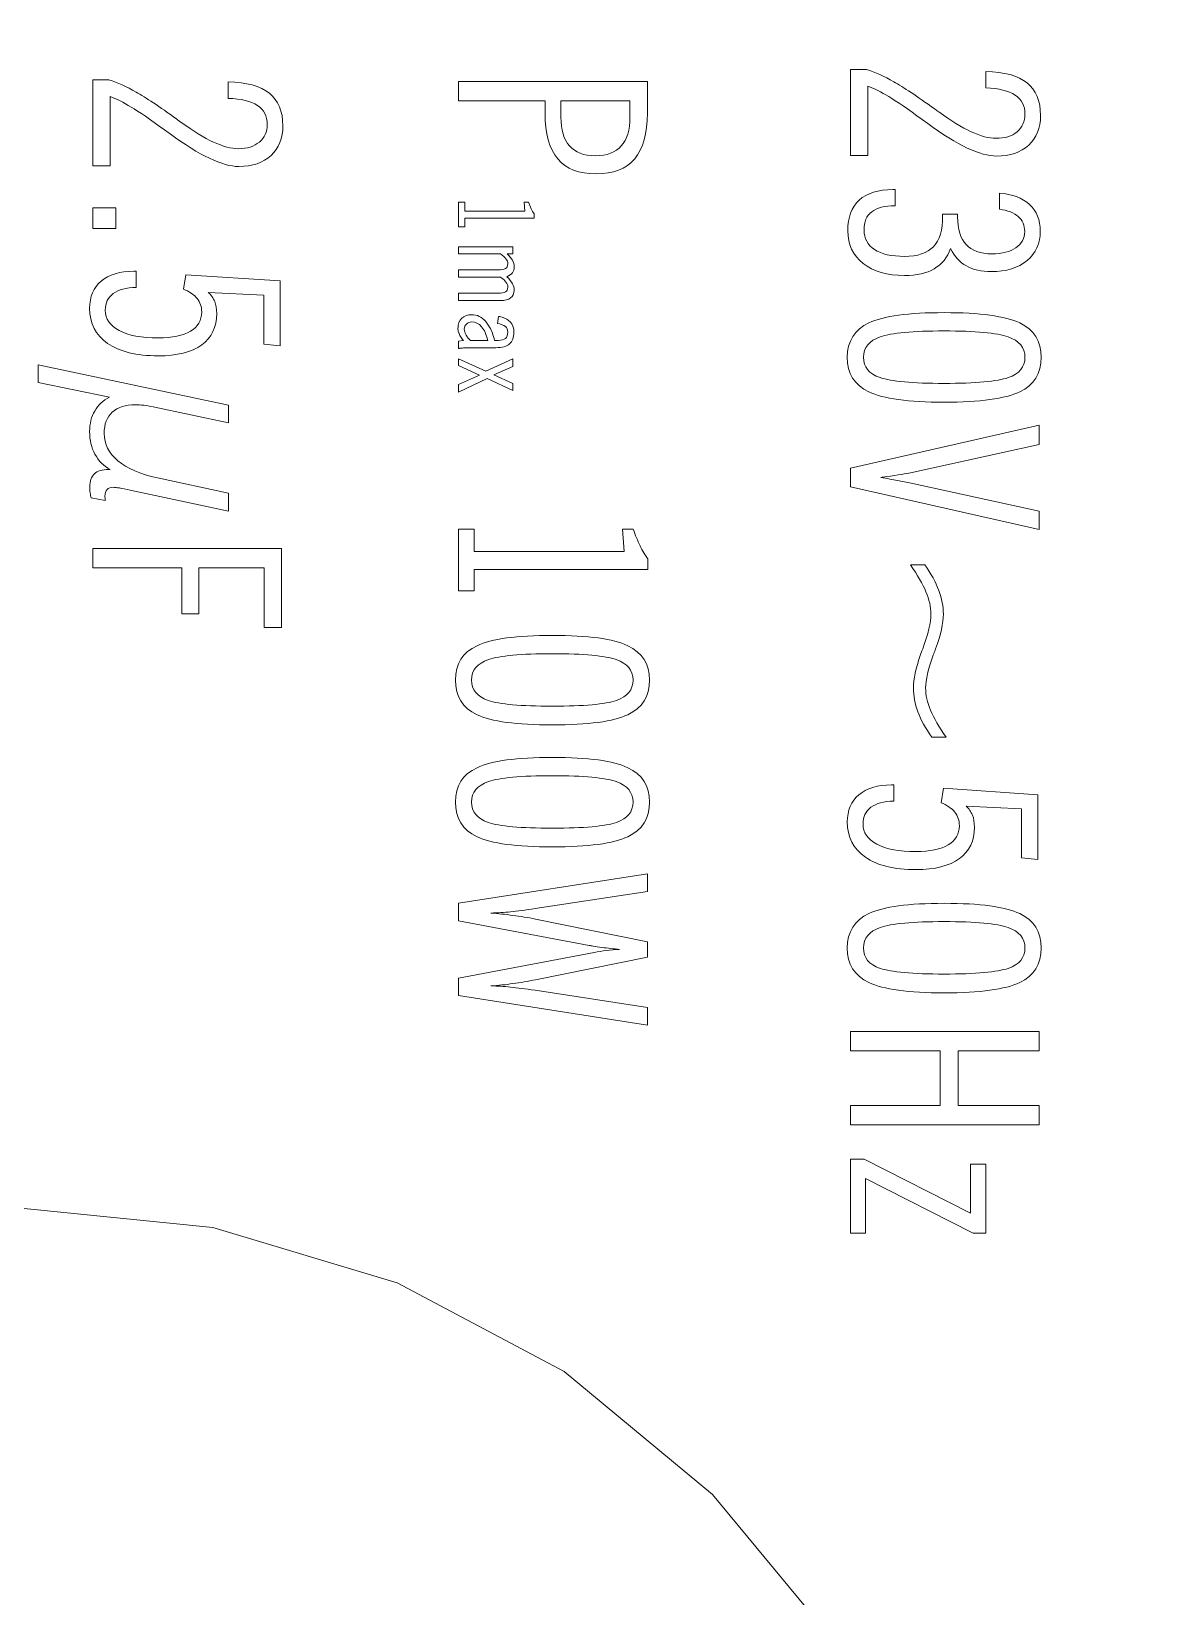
# Model space of a CAD drawing. Header units: millimetres. Extents: x 206 to 1899, y -454 to 296.
# Drawn here: x 627.966 to 628.843, y 53.503 to 54.709 of the extents above; entities that cross this region are included whole.
import ezdxf

# ---------------------------------------------------------------- set-up
doc = ezdxf.new("R2010")
doc.units = ezdxf.units.MM
doc.layers.add('细实线', color=7, linetype='Continuous', lineweight=15)

msp = doc.modelspace()

# ---------------------------------------------------------------- linework, layer by layer
at = {"layer": '细实线', "linetype": 'Continuous', "lineweight": 9}
for p, q in [((628.0129, 54.672), (628.0129, 54.6056)), ((628.0254, 54.672), (628.0129, 54.672)), ((628.5963, 54.68), (628.5963, 54.6136)), ((628.6088, 54.68), (628.5963, 54.68)), ((628.7007, 54.6784), (628.7007, 54.6657)), ((628.1173, 54.6704), (628.1173, 54.6577)), ((628.2946, 54.6707), (628.2946, 54.6558)), ((628.44, 54.6707), (628.2946, 54.6707)), ((628.44, 54.6464), (628.44, 54.6707)), ((628.6098, 54.6136), (628.6098, 54.6671)), ((628.0263, 54.6056), (628.0263, 54.6591)), ((628.2946, 54.6558), (628.3612, 54.6558)), ((628.3612, 54.6558), (628.3612, 54.6464)), ((628.3734, 54.6431), (628.3734, 54.6558)), ((628.3734, 54.6558), (628.4265, 54.6558)), ((628.4265, 54.6558), (628.4265, 54.6431)), ((628.6559, 54.6382), (628.6516, 54.6414)), ((628.0725, 54.6303), (628.0682, 54.6334)), ((628.5963, 54.6136), (628.6098, 54.6136)), ((628.0129, 54.6056), (628.0263, 54.6056)), ((628.6307, 54.5874), (628.6289, 54.5874)), ((628.6307, 54.5749), (628.6307, 54.5874)), ((628.2946, 54.5778), (628.2946, 54.5588)), ((628.2994, 54.5778), (628.2946, 54.5778)), ((628.2994, 54.5709), (628.2994, 54.5778)), ((628.3451, 54.5778), (628.3456, 54.5709)), ((628.3484, 54.5778), (628.3451, 54.5778)), ((628.711, 54.5846), (628.711, 54.5723)), ((628.0129, 54.5734), (628.0129, 54.5575)), ((628.0308, 54.5734), (628.0129, 54.5734)), ((628.0308, 54.5575), (628.0308, 54.5734)), ((628.3456, 54.5709), (628.2994, 54.5709)), ((628.2994, 54.5588), (628.2994, 54.5653)), ((628.2994, 54.5653), (628.3529, 54.5653)), ((628.3529, 54.5653), (628.3529, 54.5686)), ((628.6673, 54.5685), (628.6673, 54.567)), ((628.6788, 54.5685), (628.6673, 54.5685)), ((628.6788, 54.5664), (628.6788, 54.5685)), ((628.0129, 54.5575), (628.0308, 54.5575)), ((628.2946, 54.5588), (628.2994, 54.5588)), ((628.2946, 54.5434), (628.2946, 54.5378)), ((628.3363, 54.5434), (628.2946, 54.5434)), ((628.3363, 54.5378), (628.3363, 54.5434)), ((628.2946, 54.5378), (628.327, 54.5378)), ((628.332, 54.5378), (628.3363, 54.5378)), ((628.0463, 54.5245), (628.0445, 54.5245)), ((628.0463, 54.512), (628.0463, 54.5245)), ((628.0827, 54.5107), (628.0846, 54.5218)), ((628.0846, 54.5218), (628.1573, 54.517)), ((628.1573, 54.4669), (628.1573, 54.517)), ((628.2946, 54.5255), (628.2946, 54.5199)), ((628.3247, 54.5255), (628.2946, 54.5255)), ((628.2946, 54.5199), (628.327, 54.5199)), ((628.1446, 54.506), (628.1019, 54.5082)), ((628.1446, 54.506), (628.1446, 54.4683)), ((628.2946, 54.5076), (628.2946, 54.5019)), ((628.3247, 54.5076), (628.2946, 54.5076)), ((628.2946, 54.5019), (628.3266, 54.5019)), ((628.3245, 54.4843), (628.3254, 54.4897)), ((628.1573, 54.4669), (628.1446, 54.4683)), ((628.2984, 54.4712), (628.2946, 54.4706)), ((628.2946, 54.4706), (628.2946, 54.4649)), ((628.317, 54.4712), (628.3035, 54.4712)), ((628.325, 54.4712), (628.3223, 54.4712)), ((628.2946, 54.4571), (628.2946, 54.4518)), ((628.2946, 54.4571), (628.3157, 54.4475)), ((628.3042, 54.4656), (628.3233, 54.4656)), ((628.3157, 54.4475), (628.3363, 54.4569)), ((628.3363, 54.4511), (628.3363, 54.4569)), ((627.971, 54.4524), (627.971, 54.4387)), ((627.971, 54.4524), (628.1175, 54.4214)), ((628.3106, 54.4444), (628.2946, 54.4518)), ((628.2946, 54.4373), (628.3106, 54.4444)), ((628.3363, 54.4511), (628.3217, 54.4448)), ((628.3217, 54.4448), (628.3363, 54.4381)), ((628.0257, 54.4275), (627.971, 54.4387)), ((628.3165, 54.4419), (628.2946, 54.4314)), ((628.2946, 54.4373), (628.2946, 54.4314)), ((628.3363, 54.4327), (628.3165, 54.4419)), ((628.3363, 54.4327), (628.3363, 54.4381)), ((628.1175, 54.4077), (628.0593, 54.42)), ((628.1175, 54.4077), (628.1175, 54.4214)), ((628.5963, 54.3727), (628.7417, 54.4058)), ((628.7417, 54.3909), (628.7417, 54.4058)), ((628.7417, 54.3909), (628.6426, 54.3692)), ((628.0263, 54.3717), (628.025, 54.3717)), ((628.5963, 54.3727), (628.5963, 54.3585)), ((628.0628, 54.3653), (628.1175, 54.3534)), ((628.7417, 54.3254), (628.5963, 54.3585)), ((628.6431, 54.3612), (628.7417, 54.3396)), ((628.0225, 54.3478), (628.0117, 54.3498)), ((628.1175, 54.3397), (628.0418, 54.3559)), ((628.1175, 54.3397), (628.1175, 54.3534)), ((628.7417, 54.3254), (628.7417, 54.3396)), ((628.2946, 54.3258), (628.2946, 54.2782)), ((628.3066, 54.3258), (628.2946, 54.3258)), ((628.3066, 54.3085), (628.3066, 54.3258)), ((628.4209, 54.3258), (628.422, 54.3085)), ((628.4291, 54.3258), (628.4209, 54.3258)), ((628.0129, 54.3109), (628.0129, 54.296)), ((628.1583, 54.3109), (628.0129, 54.3109)), ((628.1583, 54.25), (628.1583, 54.3109)), ((628.422, 54.3085), (628.3066, 54.3085)), ((628.4404, 54.2947), (628.4404, 54.3028)), ((628.6536, 54.2983), (628.6425, 54.2983)), ((628.0129, 54.296), (628.0815, 54.296)), ((628.0815, 54.296), (628.0815, 54.2606)), ((628.0947, 54.2606), (628.0947, 54.296)), ((628.0947, 54.296), (628.1448, 54.296)), ((628.1448, 54.296), (628.1448, 54.25)), ((628.3066, 54.2782), (628.3066, 54.2947)), ((628.3066, 54.2947), (628.4404, 54.2947)), ((628.2946, 54.2782), (628.3066, 54.2782)), ((628.0815, 54.2606), (628.0947, 54.2606)), ((628.1448, 54.25), (628.1583, 54.25)), ((628.6504, 54.2291), (628.6514, 54.2319)), ((628.652, 54.2335), (628.6514, 54.2319)), ((628.6589, 54.1656), (628.67, 54.1656)), ((628.6297, 54.1287), (628.6279, 54.1287)), ((628.6297, 54.1162), (628.6297, 54.1287)), ((628.6661, 54.115), (628.6681, 54.1261)), ((628.6681, 54.1261), (628.7407, 54.1212)), ((628.7407, 54.0712), (628.7407, 54.1212)), ((628.728, 54.1102), (628.6854, 54.1124)), ((628.728, 54.1102), (628.728, 54.0725)), ((628.7407, 54.0712), (628.728, 54.0725)), ((628.2946, 54.0375), (628.44, 54.0603)), ((628.44, 54.0467), (628.44, 54.0603)), ((628.44, 54.0467), (628.3535, 54.0334)), ((628.2946, 54.0375), (628.2946, 54.0241)), ((628.3951, 54.0051), (628.2946, 54.0241)), ((628.3539, 54.0254), (628.44, 54.0079)), ((628.2946, 53.9797), (628.399, 53.9997)), ((628.44, 53.996), (628.3539, 53.9786)), ((628.44, 53.996), (628.44, 54.0079)), ((628.2946, 53.9797), (628.2946, 53.9664)), ((628.44, 53.9435), (628.2946, 53.9664)), ((628.3535, 53.9705), (628.44, 53.9571)), ((628.44, 53.9435), (628.44, 53.9571)), ((628.5963, 53.9387), (628.5963, 53.9238)), ((628.7417, 53.9387), (628.5963, 53.9387)), ((628.7417, 53.9238), (628.7417, 53.9387)), ((628.5963, 53.9238), (628.6655, 53.9238)), ((628.6655, 53.9238), (628.6655, 53.8816)), ((628.6794, 53.8816), (628.6794, 53.9238)), ((628.6794, 53.9238), (628.7417, 53.9238)), ((628.5963, 53.8816), (628.5963, 53.8667)), ((628.6655, 53.8816), (628.5963, 53.8816)), ((628.7417, 53.8816), (628.6794, 53.8816)), ((628.7417, 53.8667), (628.7417, 53.8816)), ((628.5963, 53.8667), (628.7417, 53.8667)), ((628.5963, 53.8403), (628.5963, 53.7834)), ((628.607, 53.8403), (628.5963, 53.8403)), ((628.607, 53.8403), (628.6888, 53.7987)), ((628.6888, 53.8365), (628.6888, 53.7987)), ((628.7007, 53.8365), (628.6888, 53.8365)), ((628.7007, 53.7834), (628.7007, 53.8365)), ((628.608, 53.7834), (628.608, 53.8254)), ((628.6909, 53.7834), (628.608, 53.8254)), ((628.1053, 53.7876), (627.9602, 53.8023)), ((628.2472, 53.7452), (628.1053, 53.7876)), ((628.5963, 53.7834), (628.608, 53.7834)), ((628.6909, 53.7834), (628.7007, 53.7834)), ((628.376, 53.6767), (628.2472, 53.7452)), ((628.4902, 53.5821), (628.376, 53.6767)), ((628.5832, 53.4695), (628.4902, 53.5821))]:
    msp.add_line(p, q, dxfattribs=at)
msp.add_circle((627.9602, 53.0627), 2.2138, dxfattribs=at)
for centre, radius, start, end in [((627.9602, 53.0627), 2.5816, 132.7355, 47.2645), ((627.9602, 53.0627), 2.3942, 132.7355, 47.2645), ((628.3065, 54.4808), 0.0124, 179.9612, 195.9487), ((628.3073, 54.481), 0.0131, 195.9609, 203.6426), ((628.3076, 54.481), 0.0134, 203.2967, 210.7902), ((628.314, 54.483), 0.0156, 207.6883, 212.8402), ((628.3206, 54.4879), 0.0238, 219.4664, 224.1748), ((628.3016, 54.4206), 0.0449, 98.0021, 99.0472), ((628.3025, 54.4145), 0.0511, 97.1545, 98.0033), ((628.0461, 54.3582), 0.0355, 179.9555, 187.1237), ((628.7021, 53.8542), 0.518, 98.7015, 99.1409), ((628.3137, 54.2364), 0.2065, 271.6251, 275.8187), ((628.4257, 53.8616), 0.1406, 97.1058, 100.9554), ((628.4903, 54.7145), 0.7161, 263.1528, 264.2509), ((628.4296, 53.8093), 0.193, 93.2838, 96.3485), ((628.3035, 54.2077), 0.2344, 273.9205, 278.0813), ((628.3136, 53.755), 0.219, 84.4834, 88.4608)]:
    msp.add_arc(centre, radius, start, end, dxfattribs=at)
for points in [[(628.0254, 54.672), (628.032, 54.6699), (628.039, 54.6667), (628.0463, 54.6625)], [(628.6088, 54.68), (628.6154, 54.6778), (628.6224, 54.6746), (628.6297, 54.6705)], [(628.7007, 54.6784), (628.7148, 54.6781), (628.7254, 54.6752), (628.7323, 54.6696)], [(628.0463, 54.6625), (628.0536, 54.6584), (628.0641, 54.6514), (628.0776, 54.6417)], [(628.1173, 54.6704), (628.1314, 54.6701), (628.1419, 54.6672), (628.1489, 54.6616)], [(628.1489, 54.6616), (628.1558, 54.6561), (628.1593, 54.6477), (628.1593, 54.6366)], [(628.6259, 54.659), (628.6199, 54.6626), (628.6146, 54.6653), (628.6098, 54.6671)], [(628.6297, 54.6705), (628.637, 54.6663), (628.6475, 54.6594), (628.661, 54.6496)], [(628.7231, 54.6602), (628.7181, 54.6635), (628.7106, 54.6654), (628.7007, 54.6657)], [(628.7307, 54.6456), (628.7307, 54.6519), (628.7282, 54.6568), (628.7231, 54.6602)], [(628.7323, 54.6696), (628.7392, 54.6641), (628.7427, 54.6557), (628.7427, 54.6445)], [(628.0425, 54.651), (628.0365, 54.6546), (628.0311, 54.6574), (628.0263, 54.6591)], [(628.0682, 54.6334), (628.057, 54.6415), (628.0485, 54.6474), (628.0425, 54.651)], [(628.1397, 54.6522), (628.1346, 54.6555), (628.1272, 54.6574), (628.1173, 54.6577)], [(628.1472, 54.6376), (628.1472, 54.644), (628.1447, 54.6488), (628.1397, 54.6522)], [(628.6516, 54.6414), (628.6405, 54.6495), (628.6319, 54.6553), (628.6259, 54.659)], [(628.661, 54.6496), (628.6619, 54.6491), (628.663, 54.6482), (628.6645, 54.6472)], [(628.0776, 54.6417), (628.0784, 54.6411), (628.0795, 54.6402), (628.0811, 54.6392)], [(628.0811, 54.6392), (628.0995, 54.6257), (628.1141, 54.6189), (628.1249, 54.6189)], [(628.1412, 54.624), (628.1452, 54.6273), (628.1472, 54.6319), (628.1472, 54.6376)], [(628.1593, 54.6366), (628.1593, 54.627), (628.1562, 54.6193), (628.1502, 54.6137)], [(628.3709, 54.6111), (628.3644, 54.6189), (628.3612, 54.6306), (628.3612, 54.6464)], [(628.3734, 54.6431), (628.3734, 54.6334), (628.3756, 54.626), (628.3801, 54.621)], [(628.4199, 54.621), (628.4243, 54.6259), (628.4265, 54.6333), (628.4265, 54.6431)], [(628.44, 54.6464), (628.44, 54.6306), (628.4367, 54.6189), (628.4302, 54.6111)], [(628.7088, 54.6132), (628.6964, 54.6132), (628.6788, 54.6215), (628.6559, 54.6382)], [(628.6645, 54.6472), (628.6829, 54.6337), (628.6976, 54.6269), (628.7084, 54.6269)], [(628.7246, 54.6319), (628.7287, 54.6353), (628.7307, 54.6399), (628.7307, 54.6456)], [(628.7427, 54.6445), (628.7427, 54.6349), (628.7397, 54.6273), (628.7336, 54.6216)], [(628.1253, 54.6052), (628.113, 54.6052), (628.0953, 54.6136), (628.0725, 54.6303)], [(628.1249, 54.6189), (628.1317, 54.6189), (628.1372, 54.6206), (628.1412, 54.624)], [(628.7084, 54.6269), (628.7152, 54.6269), (628.7206, 54.6285), (628.7246, 54.6319)], [(628.1502, 54.6137), (628.1441, 54.608), (628.1358, 54.6052), (628.1253, 54.6052)], [(628.4005, 54.5995), (628.3873, 54.5995), (628.3774, 54.6033), (628.3709, 54.6111)], [(628.3801, 54.621), (628.3845, 54.616), (628.3911, 54.6135), (628.3998, 54.6135)], [(628.3998, 54.6135), (628.4088, 54.6135), (628.4155, 54.616), (628.4199, 54.621)], [(628.4302, 54.6111), (628.4236, 54.6033), (628.4137, 54.5995), (628.4005, 54.5995)], [(628.7336, 54.6216), (628.7275, 54.616), (628.7192, 54.6132), (628.7088, 54.6132)], [(628.6031, 54.5793), (628.6091, 54.5847), (628.6177, 54.5874), (628.6289, 54.5874)], [(628.3484, 54.5778), (628.349, 54.5759), (628.3497, 54.5742), (628.3505, 54.5727)], [(628.5943, 54.5557), (628.5943, 54.566), (628.5972, 54.5738), (628.6031, 54.5793)], [(628.6307, 54.5749), (628.6226, 54.5749), (628.6166, 54.5734), (628.6127, 54.5703)], [(628.711, 54.5846), (628.721, 54.584), (628.7287, 54.5811), (628.7342, 54.5759)], [(628.7342, 54.5759), (628.7398, 54.5708), (628.7425, 54.5639), (628.7425, 54.5553)], [(628.3505, 54.5727), (628.3512, 54.5711), (628.352, 54.5698), (628.3529, 54.5686)], [(628.6127, 54.5703), (628.6087, 54.5672), (628.6068, 54.5626), (628.6068, 54.5562)], [(628.6602, 54.5434), (628.665, 54.5484), (628.6673, 54.5563), (628.6673, 54.567)], [(628.6788, 54.5664), (628.6788, 54.5569), (628.681, 54.5497), (628.6854, 54.545)], [(628.7256, 54.5666), (628.7223, 54.5695), (628.7174, 54.5714), (628.711, 54.5723)], [(628.7305, 54.555), (628.7305, 54.5599), (628.7288, 54.5637), (628.7256, 54.5666)], [(628.606, 54.5305), (628.5982, 54.5368), (628.5943, 54.5452), (628.5943, 54.5557)], [(628.6068, 54.5562), (628.6068, 54.5497), (628.6095, 54.5448), (628.6149, 54.5412)], [(628.7237, 54.5426), (628.7282, 54.5457), (628.7305, 54.5498), (628.7305, 54.555)], [(628.7425, 54.5553), (628.7425, 54.5459), (628.7391, 54.5383), (628.7323, 54.5327)], [(628.6149, 54.5412), (628.6203, 54.5377), (628.628, 54.5359), (628.638, 54.5359)], [(628.638, 54.5359), (628.6481, 54.5359), (628.6555, 54.5384), (628.6602, 54.5434)], [(628.6735, 54.5419), (628.6709, 54.535), (628.6667, 54.5298), (628.6608, 54.5264)], [(628.6856, 54.5286), (628.6805, 54.5315), (628.6764, 54.5359), (628.6735, 54.5419)], [(628.6854, 54.545), (628.6898, 54.5403), (628.6965, 54.5379), (628.7053, 54.5379)], [(628.7053, 54.5379), (628.7131, 54.5379), (628.7192, 54.5395), (628.7237, 54.5426)], [(628.3311, 54.5341), (628.3302, 54.5353), (628.3288, 54.5366), (628.327, 54.5378)], [(628.3308, 54.5265), (628.3319, 54.5272), (628.3325, 54.5284), (628.3325, 54.5301)], [(628.3325, 54.5301), (628.3325, 54.5315), (628.332, 54.5328), (628.3311, 54.5341)], [(628.332, 54.5378), (628.3338, 54.5361), (628.3352, 54.5345), (628.3361, 54.5329)], [(628.3374, 54.5279), (628.3374, 54.5261), (628.3369, 54.5246), (628.336, 54.5233)], [(628.3361, 54.5329), (628.337, 54.5314), (628.3374, 54.5297), (628.3374, 54.5279)], [(628.6379, 54.5212), (628.6245, 54.5212), (628.6139, 54.5243), (628.606, 54.5305)], [(628.7049, 54.5242), (628.6972, 54.5242), (628.6908, 54.5257), (628.6856, 54.5286)], [(628.7323, 54.5327), (628.7254, 54.5271), (628.7163, 54.5242), (628.7049, 54.5242)], [(628.0105, 54.496), (628.0105, 54.5049), (628.0134, 54.5119), (628.0194, 54.5169)], [(628.0194, 54.5169), (628.0254, 54.5219), (628.0338, 54.5245), (628.0445, 54.5245)], [(628.3247, 54.5255), (628.3277, 54.5255), (628.3297, 54.5258), (628.3308, 54.5265)], [(628.3311, 54.5161), (628.3302, 54.5174), (628.3288, 54.5187), (628.327, 54.5199)], [(628.3325, 54.5121), (628.3325, 54.5135), (628.332, 54.5148), (628.3311, 54.5161)], [(628.336, 54.5233), (628.3351, 54.5221), (628.3337, 54.521), (628.3318, 54.5202)], [(628.3318, 54.5202), (628.3338, 54.5183), (628.3352, 54.5165), (628.3361, 54.5149)], [(628.3361, 54.5149), (628.337, 54.5134), (628.3374, 54.5117), (628.3374, 54.51)], [(628.6608, 54.5264), (628.6549, 54.5229), (628.6473, 54.5212), (628.6379, 54.5212)], [(628.0287, 54.5073), (628.0246, 54.5043), (628.0225, 54.5), (628.0225, 54.4944)], [(628.0463, 54.512), (628.0386, 54.5118), (628.0328, 54.5103), (628.0287, 54.5073)], [(628.0932, 54.5035), (628.0907, 54.5066), (628.0873, 54.509), (628.0827, 54.5107)], [(628.0968, 54.4931), (628.0968, 54.497), (628.0955, 54.5005), (628.0932, 54.5035)], [(628.1019, 54.5082), (628.1041, 54.5061), (628.1058, 54.5038), (628.1068, 54.5012)], [(628.3247, 54.5076), (628.3277, 54.5076), (628.3297, 54.5079), (628.3308, 54.5086)], [(628.3347, 54.5039), (628.333, 54.5026), (628.3302, 54.5019), (628.3266, 54.5019)], [(628.3308, 54.5086), (628.3319, 54.5093), (628.3325, 54.5104), (628.3325, 54.5121)], [(628.3374, 54.51), (628.3374, 54.5073), (628.3365, 54.5052), (628.3347, 54.5039)], [(628.0243, 54.4689), (628.0151, 54.4753), (628.0105, 54.4844), (628.0105, 54.496)], [(628.0225, 54.4944), (628.0225, 54.4878), (628.0261, 54.4826), (628.0333, 54.4788)], [(628.0882, 54.4783), (628.0939, 54.4817), (628.0968, 54.4867), (628.0968, 54.4931)], [(628.1084, 54.4919), (628.1084, 54.4814), (628.1045, 54.4733), (628.0968, 54.4677)], [(628.1068, 54.5012), (628.1079, 54.4986), (628.1084, 54.4956), (628.1084, 54.4919)], [(628.297, 54.4883), (628.2989, 54.4901), (628.3015, 54.491), (628.3047, 54.491)], [(628.3047, 54.491), (628.3088, 54.491), (628.3123, 54.4893), (628.3154, 54.4859)], [(628.6106, 54.4847), (628.6217, 54.49), (628.641, 54.4926), (628.6685, 54.4926)], [(628.6685, 54.4926), (628.6961, 54.4926), (628.7155, 54.4899), (628.7267, 54.4847)], [(628.0333, 54.4788), (628.0404, 54.475), (628.0505, 54.4732), (628.0634, 54.4732)], [(628.2942, 54.4808), (628.2942, 54.484), (628.2951, 54.4864), (628.297, 54.4883)], [(628.3006, 54.4838), (628.2995, 54.4828), (628.299, 54.4815), (628.299, 54.4799)], [(628.299, 54.4799), (628.299, 54.4786), (628.2994, 54.4772), (628.3002, 54.4757)], [(628.3046, 54.4854), (628.303, 54.4854), (628.3016, 54.4849), (628.3006, 54.4838)], [(628.3123, 54.4817), (628.3101, 54.4842), (628.3076, 54.4854), (628.3046, 54.4854)], [(628.317, 54.4712), (628.316, 54.4757), (628.3144, 54.4792), (628.3123, 54.4817)], [(628.3154, 54.4859), (628.3165, 54.4846), (628.3175, 54.4831), (628.3185, 54.4814)], [(628.3185, 54.4814), (628.32, 54.4786), (628.3213, 54.4752), (628.3223, 54.4712)], [(628.3306, 54.4819), (628.3294, 54.483), (628.3273, 54.4838), (628.3245, 54.4843)], [(628.3254, 54.4897), (628.3266, 54.4895), (628.3278, 54.4892), (628.3289, 54.4888)], [(628.3289, 54.4888), (628.331, 54.4881), (628.3328, 54.487), (628.3342, 54.4856)], [(628.3324, 54.4775), (628.3324, 54.4794), (628.3318, 54.4809), (628.3306, 54.4819)], [(628.3342, 54.4856), (628.3362, 54.4836), (628.3372, 54.4809), (628.3372, 54.4776)], [(628.5939, 54.4582), (628.5939, 54.4706), (628.5995, 54.4795), (628.6106, 54.4847)], [(628.6685, 54.4785), (628.6444, 54.4785), (628.628, 54.477), (628.6193, 54.474)], [(628.7177, 54.474), (628.7091, 54.477), (628.6927, 54.4785), (628.6685, 54.4785)], [(628.7267, 54.4847), (628.7378, 54.4794), (628.7433, 54.4706), (628.7433, 54.4582)], [(628.0634, 54.4593), (628.0466, 54.4593), (628.0336, 54.4625), (628.0243, 54.4689)], [(628.0634, 54.4732), (628.0742, 54.4732), (628.0824, 54.4749), (628.0882, 54.4783)], [(628.0968, 54.4677), (628.089, 54.4621), (628.0779, 54.4593), (628.0634, 54.4593)], [(628.2983, 54.4712), (628.2974, 54.4722), (628.2967, 54.4731), (628.296, 54.4742)], [(628.3009, 54.4745), (628.3013, 54.4739), (628.3017, 54.4733), (628.3022, 54.4727)], [(628.3339, 54.4685), (628.3318, 54.4666), (628.3282, 54.4656), (628.3233, 54.4656)], [(628.325, 54.4712), (628.3276, 54.4712), (628.3295, 54.4717), (628.3307, 54.4727)], [(628.3307, 54.4727), (628.3318, 54.4737), (628.3324, 54.4753), (628.3324, 54.4775)], [(628.3372, 54.4776), (628.3372, 54.4734), (628.3361, 54.4704), (628.3339, 54.4685)], [(628.6193, 54.474), (628.6107, 54.471), (628.6064, 54.4657), (628.6064, 54.4582)], [(628.7307, 54.4582), (628.7307, 54.4657), (628.7263, 54.471), (628.7177, 54.474)], [(628.2993, 54.4654), (628.2982, 54.4654), (628.2972, 54.4653), (628.2961, 54.4651)], [(628.3042, 54.4656), (628.3026, 54.4656), (628.3009, 54.4656), (628.2993, 54.4654)], [(628.6105, 54.4315), (628.5994, 54.4368), (628.5939, 54.4457), (628.5939, 54.4582)], [(628.6064, 54.4582), (628.6064, 54.4507), (628.6106, 54.4455), (628.6192, 54.4425)], [(628.7179, 54.4425), (628.7264, 54.4455), (628.7307, 54.4507), (628.7307, 54.4582)], [(628.7433, 54.4582), (628.7433, 54.4457), (628.7378, 54.4368), (628.7267, 54.4315)], [(628.6192, 54.4425), (628.6277, 54.4396), (628.6442, 54.4381), (628.6685, 54.4381)], [(628.6685, 54.4381), (628.6929, 54.4381), (628.7093, 54.4396), (628.7179, 54.4425)], [(628.6685, 54.4236), (628.641, 54.4236), (628.6216, 54.4263), (628.6105, 54.4315)], [(628.7267, 54.4315), (628.7155, 54.4263), (628.6961, 54.4236), (628.6685, 54.4236)], [(628.0144, 54.4168), (628.017, 54.4214), (628.0208, 54.4249), (628.0257, 54.4275)], [(628.0457, 54.4216), (628.038, 54.4216), (628.0321, 54.4197), (628.0279, 54.4159)], [(628.0522, 54.4212), (628.05, 54.4214), (628.0478, 54.4216), (628.0457, 54.4216)], [(628.0593, 54.42), (628.0568, 54.4205), (628.0544, 54.4209), (628.0522, 54.4212)], [(628.0105, 54.4011), (628.0105, 54.4071), (628.0118, 54.4123), (628.0144, 54.4168)], [(628.0279, 54.4159), (628.0238, 54.4121), (628.0217, 54.4066), (628.0217, 54.3995)], [(628.0146, 54.3835), (628.0118, 54.3886), (628.0105, 54.3944), (628.0105, 54.4011)], [(628.0217, 54.3995), (628.0217, 54.3913), (628.0252, 54.3843), (628.0323, 54.3784)], [(628.0263, 54.3717), (628.0213, 54.3744), (628.0174, 54.3784), (628.0146, 54.3835)], [(628.0142, 54.3684), (628.0165, 54.3706), (628.0201, 54.3717), (628.025, 54.3717)], [(628.0323, 54.3784), (628.0393, 54.3725), (628.0495, 54.3681), (628.0628, 54.3653)], [(628.0107, 54.3582), (628.0107, 54.3628), (628.0118, 54.3662), (628.0142, 54.3684)], [(628.0288, 54.358), (628.0266, 54.358), (628.025, 54.3574), (628.0239, 54.3563)], [(628.0335, 54.3575), (628.0315, 54.3578), (628.03, 54.358), (628.0288, 54.358)], [(628.6199, 54.3655), (628.6246, 54.3648), (628.6288, 54.364), (628.6325, 54.3633)], [(628.6426, 54.3692), (628.6395, 54.3685), (628.6333, 54.3675), (628.6238, 54.3662)], [(628.6325, 54.3633), (628.6362, 54.3626), (628.6398, 54.3619), (628.6431, 54.3612)], [(628.0117, 54.3498), (628.0114, 54.351), (628.0111, 54.3523), (628.0109, 54.3538)], [(628.0239, 54.3563), (628.0229, 54.3552), (628.0223, 54.3535), (628.0223, 54.3513)], [(628.0223, 54.3513), (628.0223, 54.3509), (628.0223, 54.3503), (628.0224, 54.3497)], [(628.0224, 54.3497), (628.0224, 54.3491), (628.0224, 54.3485), (628.0225, 54.3478)], [(628.0418, 54.3559), (628.0383, 54.3566), (628.0355, 54.3572), (628.0335, 54.3575)], [(628.4291, 54.3258), (628.4307, 54.321), (628.4324, 54.3168), (628.4343, 54.313)], [(628.4343, 54.313), (628.4361, 54.3091), (628.4382, 54.3058), (628.4404, 54.3028)], [(628.6545, 54.2775), (628.652, 54.2836), (628.648, 54.2905), (628.6425, 54.2983)], [(628.6536, 54.2983), (628.6584, 54.2914), (628.662, 54.2848), (628.6644, 54.2785)], [(628.6583, 54.2603), (628.6583, 54.2658), (628.657, 54.2715), (628.6545, 54.2775)], [(628.6644, 54.2785), (628.6667, 54.2722), (628.6679, 54.2661), (628.6679, 54.2603)], [(628.652, 54.2335), (628.6562, 54.245), (628.6583, 54.254), (628.6583, 54.2603)], [(628.6679, 54.2603), (628.6679, 54.2535), (628.6659, 54.2446), (628.6619, 54.2336)], [(628.3089, 54.236), (628.32, 54.2413), (628.3393, 54.2439), (628.3668, 54.2439)], [(628.3668, 54.2439), (628.3944, 54.2439), (628.4138, 54.2413), (628.4249, 54.236)], [(628.2922, 54.2095), (628.2922, 54.222), (628.2977, 54.2308), (628.3089, 54.236)], [(628.3176, 54.2253), (628.309, 54.2223), (628.3046, 54.217), (628.3046, 54.2095)], [(628.3668, 54.2298), (628.3427, 54.2298), (628.3262, 54.2283), (628.3176, 54.2253)], [(628.416, 54.2253), (628.4074, 54.2283), (628.391, 54.2298), (628.3668, 54.2298)], [(628.4289, 54.2095), (628.4289, 54.217), (628.4246, 54.2223), (628.416, 54.2253)], [(628.4249, 54.236), (628.4361, 54.2307), (628.4416, 54.2219), (628.4416, 54.2095)], [(628.6448, 54.2036), (628.6448, 54.2101), (628.6467, 54.2186), (628.6504, 54.2291)], [(628.6601, 54.2288), (628.6562, 54.2179), (628.6542, 54.2094), (628.6542, 54.2036)], [(628.6612, 54.2318), (628.661, 54.2313), (628.6607, 54.2302), (628.6601, 54.2288)], [(628.6619, 54.2336), (628.6616, 54.2329), (628.6614, 54.2323), (628.6612, 54.2318)], [(628.3088, 54.1828), (628.2977, 54.1881), (628.2922, 54.197), (628.2922, 54.2095)], [(628.3046, 54.2095), (628.3046, 54.202), (628.3089, 54.1968), (628.3174, 54.1938)], [(628.4161, 54.1938), (628.4247, 54.1968), (628.4289, 54.202), (628.4289, 54.2095)], [(628.4416, 54.2095), (628.4416, 54.197), (628.4361, 54.1881), (628.4249, 54.1828)], [(628.6483, 54.185), (628.646, 54.1913), (628.6448, 54.1975), (628.6448, 54.2036)], [(628.6542, 54.2036), (628.6542, 54.198), (628.6555, 54.1922), (628.658, 54.1862)], [(628.3174, 54.1938), (628.326, 54.1909), (628.3424, 54.1894), (628.3668, 54.1894)], [(628.3668, 54.1894), (628.3911, 54.1894), (628.4076, 54.1909), (628.4161, 54.1938)], [(628.3668, 54.1749), (628.3392, 54.1749), (628.3199, 54.1776), (628.3088, 54.1828)], [(628.4249, 54.1828), (628.4138, 54.1776), (628.3944, 54.1749), (628.3668, 54.1749)], [(628.6589, 54.1656), (628.6541, 54.1722), (628.6506, 54.1787), (628.6483, 54.185)], [(628.658, 54.1862), (628.6605, 54.1802), (628.6645, 54.1733), (628.67, 54.1656)], [(628.2922, 54.1155), (628.2922, 54.128), (628.2977, 54.1368), (628.3089, 54.142)], [(628.3089, 54.142), (628.32, 54.1473), (628.3393, 54.1499), (628.3668, 54.1499)], [(628.3668, 54.1499), (628.3944, 54.1499), (628.4138, 54.1473), (628.4249, 54.142)], [(628.4249, 54.142), (628.4361, 54.1368), (628.4416, 54.1279), (628.4416, 54.1155)], [(628.3176, 54.1313), (628.309, 54.1283), (628.3046, 54.123), (628.3046, 54.1155)], [(628.3668, 54.1358), (628.3427, 54.1358), (628.3262, 54.1343), (628.3176, 54.1313)], [(628.416, 54.1313), (628.4074, 54.1343), (628.391, 54.1358), (628.3668, 54.1358)], [(628.4289, 54.1155), (628.4289, 54.123), (628.4246, 54.1283), (628.416, 54.1313)], [(628.6029, 54.1212), (628.6088, 54.1262), (628.6172, 54.1287), (628.6279, 54.1287)], [(628.5939, 54.1002), (628.5939, 54.1091), (628.5969, 54.1161), (628.6029, 54.1212)], [(628.3088, 54.0888), (628.2977, 54.0941), (628.2922, 54.103), (628.2922, 54.1155)], [(628.3046, 54.1155), (628.3046, 54.108), (628.3089, 54.1028), (628.3174, 54.0998)], [(628.4161, 54.0998), (628.4247, 54.1028), (628.4289, 54.108), (628.4289, 54.1155)], [(628.4416, 54.1155), (628.4416, 54.103), (628.4361, 54.0941), (628.4249, 54.0888)], [(628.6121, 54.1115), (628.608, 54.1085), (628.606, 54.1042), (628.606, 54.0987)], [(628.6297, 54.1162), (628.6221, 54.1161), (628.6162, 54.1145), (628.6121, 54.1115)], [(628.6766, 54.1078), (628.6742, 54.1108), (628.6707, 54.1132), (628.6661, 54.115)], [(628.6802, 54.0973), (628.6802, 54.1012), (628.679, 54.1047), (628.6766, 54.1078)], [(628.6854, 54.1124), (628.6876, 54.1103), (628.6892, 54.108), (628.6903, 54.1054)], [(628.6903, 54.1054), (628.6913, 54.1029), (628.6918, 54.0998), (628.6918, 54.0962)], [(628.3174, 54.0998), (628.326, 54.0969), (628.3424, 54.0954), (628.3668, 54.0954)], [(628.3668, 54.0954), (628.3911, 54.0954), (628.4076, 54.0969), (628.4161, 54.0998)], [(628.6078, 54.0731), (628.5985, 54.0796), (628.5939, 54.0886), (628.5939, 54.1002)], [(628.606, 54.0987), (628.606, 54.092), (628.6096, 54.0868), (628.6167, 54.083)], [(628.6716, 54.0825), (628.6773, 54.086), (628.6802, 54.0909), (628.6802, 54.0973)], [(628.6918, 54.0962), (628.6918, 54.0856), (628.688, 54.0775), (628.6802, 54.0719)], [(628.3668, 54.0809), (628.3392, 54.0809), (628.3199, 54.0836), (628.3088, 54.0888)], [(628.4249, 54.0888), (628.4138, 54.0836), (628.3944, 54.0809), (628.3668, 54.0809)], [(628.6167, 54.083), (628.6239, 54.0793), (628.6339, 54.0774), (628.6468, 54.0774)], [(628.6468, 54.0774), (628.6576, 54.0774), (628.6659, 54.0791), (628.6716, 54.0825)], [(628.6468, 54.0635), (628.63, 54.0635), (628.617, 54.0667), (628.6078, 54.0731)], [(628.6802, 54.0719), (628.6725, 54.0663), (628.6613, 54.0635), (628.6468, 54.0635)], [(628.3535, 54.0334), (628.3462, 54.0323), (628.3399, 54.0315), (628.3346, 54.031)], [(628.6106, 54.0296), (628.6217, 54.0349), (628.641, 54.0375), (628.6685, 54.0375)], [(628.6685, 54.0375), (628.6961, 54.0375), (628.7155, 54.0348), (628.7267, 54.0296)], [(628.3195, 54.03), (628.3251, 54.0296), (628.3307, 54.029), (628.3364, 54.0282)], [(628.3364, 54.0282), (628.3422, 54.0275), (628.348, 54.0265), (628.3539, 54.0254)], [(628.5939, 54.0031), (628.5939, 54.0156), (628.5995, 54.0244), (628.6106, 54.0296)], [(628.6685, 54.0234), (628.6444, 54.0234), (628.628, 54.0219), (628.6193, 54.0189)], [(628.7177, 54.0189), (628.7091, 54.0219), (628.6927, 54.0234), (628.6685, 54.0234)], [(628.7267, 54.0296), (628.7378, 54.0243), (628.7433, 54.0155), (628.7433, 54.0031)], [(628.6193, 54.0189), (628.6107, 54.0159), (628.6064, 54.0106), (628.6064, 54.0031)], [(628.7307, 54.0031), (628.7307, 54.0106), (628.7263, 54.0159), (628.7177, 54.0189)], [(628.3982, 54.0045), (628.3971, 54.0047), (628.3961, 54.0049), (628.3951, 54.0051)], [(628.4049, 54.0035), (628.4024, 54.0039), (628.4002, 54.0042), (628.3982, 54.0045)], [(628.6105, 53.9764), (628.5994, 53.9817), (628.5939, 53.9906), (628.5939, 54.0031)], [(628.6064, 54.0031), (628.6064, 53.9956), (628.6106, 53.9904), (628.6192, 53.9874)], [(628.7179, 53.9874), (628.7264, 53.9904), (628.7307, 53.9956), (628.7307, 54.0031)], [(628.7433, 54.0031), (628.7433, 53.9906), (628.7378, 53.9817), (628.7267, 53.9764)], [(628.6192, 53.9874), (628.6277, 53.9845), (628.6442, 53.983), (628.6685, 53.983)], [(628.6685, 53.983), (628.6929, 53.983), (628.7093, 53.9845), (628.7179, 53.9874)], [(628.3347, 53.9729), (628.3398, 53.9724), (628.3461, 53.9716), (628.3535, 53.9705)], [(628.3539, 53.9786), (628.348, 53.9774), (628.3422, 53.9764), (628.3364, 53.9756)], [(628.6685, 53.9685), (628.641, 53.9685), (628.6216, 53.9712), (628.6105, 53.9764)], [(628.7267, 53.9764), (628.7155, 53.9712), (628.6961, 53.9685), (628.6685, 53.9685)]]:
    msp.add_open_spline(points, degree=3, dxfattribs=at)

doc.saveas('drawing.dxf')
